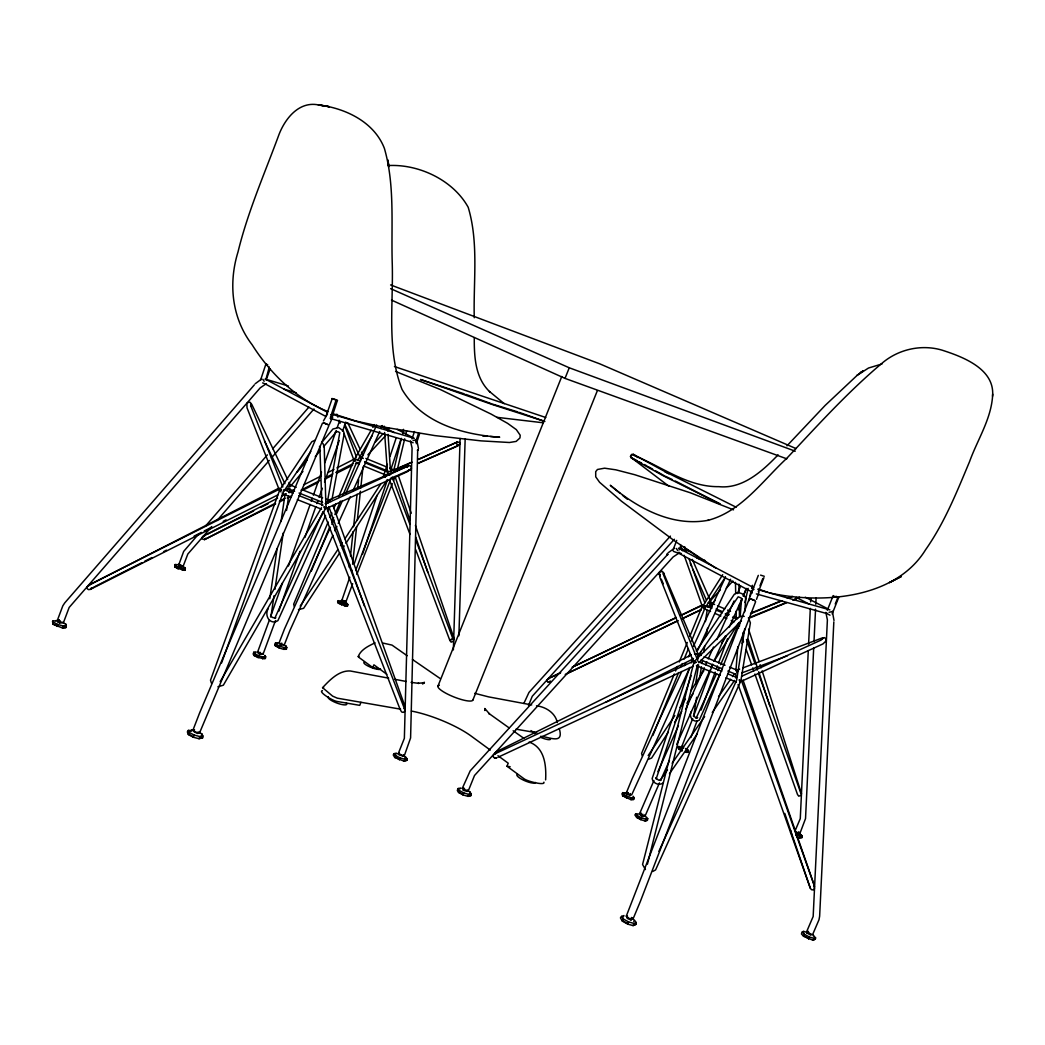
<?xml version="1.0" encoding="UTF-8"?>
<svg xmlns="http://www.w3.org/2000/svg" width="1045" height="1045" viewBox="0 0 1045 1045"><rect width="100%" height="100%" fill="white"/><g stroke="black" fill="none" stroke-linecap="round" stroke-linejoin="round"><path stroke-width="1.5" d="M394.762 757.494L395.532 755.548L394.187 753.654L393.26 754.96L394.762 757.494L404.049 761.165L406.936 760.29L407.158 758.709L403.435 755.561M697.89 659.108L697.903 654.941M801.528 793.9L762.132 670.864M545.621 779.883C546.365 765.802 544.85 747.619 529.123 742.054M474.26 317.745C473.28 281.118 478.858 242.793 468.199 207.302C453.086 179.936 418.431 163.699 387.76 165.593M418.248 450.317L417.373 450.225L418.353 450.068L417.7 449.846L410.594 737.94L404.337 755.653L403.096 755.796L398.367 753.327L404.363 738.319L412.083 448.161L410.424 440.833M702.449 606.766L722.683 574.698M355.13 461.472L354.425 459.421L371.197 430.161M453.36 649.925L460.113 438.482M458.886 635.778L465.156 439.109M710.848 605.055L709.947 602.9L708.575 602.769M622.363 921.128L623.277 918.934L621.527 916.4L620.443 917.876L622.363 921.128L627.653 924.107L633.113 925.622L635.922 924.355L636.209 922.552L634.224 919.861L633.753 921.507M453.843 639.88L453.713 637.411L415.414 525.517M636.653 817.464L637.398 815.662L635.778 813.755L634.903 814.956L636.653 817.464L640.82 819.659L645.105 820.965L647.025 820.521L647.769 818.731L646.28 816.916L646.163 817.608M758.304 575.377L751.668 592.437L752.217 593.024M450.552 639.788L450.513 640.807L450.656 639.553M813.689 648.122L805.525 818.601L799.921 833.44L795.323 831.781M814.003 641.63L815.557 609.157M815.792 604.284L816.106 597.779M808.281 650.617L800.274 818.627L794.945 831.154M808.595 644.125L810.319 608.399M810.633 601.894L810.789 598.654M992.685 394.109C991.796 418.274 977.558 439.383 969.564 461.616C956.854 491.895 944.602 522.722 925.583 549.748C895.016 599.556 820.691 604.271 769.329 592.855M992.554 396.264C995.167 368.95 962.85 356.815 941.858 350.088C921.376 344.118 898.595 349.226 882.359 362.942C847.861 391.927 817.595 425.446 786.833 458.246C762.602 480.713 741.375 511.684 707.883 520.358L708.588 520.214C672.079 527.176 637.332 508.014 610.293 485.272L620.077 493.331M63.027 622.742L65.861 624.231L65.117 626.19M185.122 567.748L184.795 570.348L185.122 567.748L181.856 566.011M735.915 670.799L737.796 646.894M739.416 626.177L739.677 622.99M740.173 616.615L741.545 599.098L741.323 598.08L738.188 596.799L698.452 655.346M742.172 643.668L743.073 632.499M744.745 611.73L745.764 598.955C745.059 593.651 738.488 591.026 734.321 594.278L696.297 651.1M803.54 936.268L804.376 934.295L802.286 931.957L801.45 933.93L803.54 936.268L813.115 940.317L815.662 938.41L813.31 935.053L813.167 935.797M283.744 644.909L286.121 646.163L285.808 647.482M199.464 732.61L201.803 733.838L201.411 735.484M345.124 602.508L347.253 603.605L346.979 604.728M264.738 656.064L264.803 655.372L265.717 656.874L265.025 658.65L258.076 657.566L254.157 655.594L253.151 654L253.83 652.224L256.156 651.989L255.764 652.563M349.278 567.357L349.631 564.104M350.493 555.992L353.079 531.631M353.602 526.771L357.063 494.298M357.756 487.806L358.618 479.681M352.622 564.248L356.606 526.928M357.299 520.436L360.407 491.228M360.76 487.989L363.007 466.893M326.432 508.406L407.668 471.543L411.443 468.291L411.051 466.671L409.993 465.691L408.242 465.913L328.169 500.294L328.234 502.893M250.761 405.369L250.669 406.1L250.918 403.736L251.009 406.518L282.829 486.97M467.794 790.791L470.041 792.032L469.649 793.534M685.546 748.533L687.728 749.761L687.414 750.898M342.682 600.157L341.689 601.476L342.917 602.338L344.798 602.756L345.007 601.123M405.63 756.684L405.251 758.147M815.622 937.522L813.964 938.345L813.115 940.317M268.369 608.412C263.836 615.414 270.054 625.55 277.905 620.652L325.583 515.603M269.78 598.759L277.069 548.86M281.066 521.507L285.063 494.141M274.012 595.741L270.942 616.654L270.681 615.714L272.353 617.412L274.874 618.013M274.953 589.315L283.221 533.015M286.526 510.496L288.655 496.022M289.125 492.809L289.844 487.976M800.992 835.295L798.667 833.296M407.158 758.709L404.833 759.232L404.049 761.165M647.769 818.731L645.849 819.175L645.105 820.965M636.209 922.552L634.028 923.44L633.113 925.622M691.294 711.423C688.812 715.812 691.829 721.625 696.989 721.128L699.275 720.175L719.796 674.325M695.578 684.148L698.596 664.894M700.111 655.267L700.607 652.067M705.401 621.579L707.165 610.345M696.636 697.25L693.619 716.491L693.436 715.734L695.826 717.758L697.668 717.641L696.127 718.176L716.622 673.594M699.667 677.996L701.43 666.775M701.94 663.562L702.449 660.362M703.703 652.341L704.709 645.914M706.224 636.3L707.491 628.28M710.522 609.026L711.018 605.826M736.686 680.034L744.68 628.972M265.717 656.874L263.222 657.083L262.53 658.872M663.183 574.45L663.457 572.738L662.334 571.341L659.434 572.229L659.839 577.258L693.397 661.733M199.046 738.724L202.652 737.796L202.887 736.02L199.882 736.568L199.046 738.724L193.273 737.221L188.413 734.596L187.342 731.853L188.361 730.377L194.37 730.625M468.003 796.368L470.942 795.572L471.19 793.952L468.8 794.396L468.003 796.368L462.948 794.879L458.585 792.502L457.318 790.464L458.115 788.505L460.727 788.1L460.283 788.714M344.915 600.901L344.798 602.756M62.504 627.967L65.6 627.771L66.331 625.798L63.249 625.994L62.504 627.967L52.995 624.309L52.524 621.266L56.495 620.534L56.09 621.161M184.795 570.348L178.146 568.506L178.682 567.291L185.409 568.78M345.124 606.009L347.28 606.087L347.854 604.624L345.699 604.546L345.124 606.009L338.371 603.226L337.574 601.659L338.266 600.666L342.799 601.541M799.49 837.881L802.024 837.541L802.246 836.196L800.17 836.261L799.49 837.881L796.826 836.914M327.608 500.738L339.782 432.63L337.783 431.598L335.288 432.147L336.699 431.402L323.506 446.751M283.626 649.324L286.121 649.272L286.787 647.56L284.292 647.613L283.626 649.324L279.106 647.9L275.41 645.914L274.887 644.608L275.553 642.897L278.244 642.897L277.879 643.446M332.036 499.17L344.236 433.479L343.348 431.01L338.698 427.588L332.963 428.999L321.651 442.61M57.122 626.451L57.867 624.479L63.249 625.994M182.914 568.65L182.3 570.23M630.958 799.66L633.348 799.621L634.067 797.884L631.676 797.923L630.958 799.66L622.689 795.82L621.932 793.808L622.768 792.646L628.215 793.704M627.692 917.405L626.83 917.601L627.353 918.437L630.932 919.927L631.454 917.458M485.18 709.333L484.919 710.522L484.841 708.497L489.504 713.944L488.825 713.395L509.163 727.921M799.085 832.094L798.693 833.845L795.637 832.734M344.066 602.691L344.432 601.084M744.915 602.534L748.155 588.361M748.729 601.071L750.911 591.601M751.642 588.453L752.374 585.291M798.106 833.91L798.537 832.094M393.782 470.263L401.267 438.796M402.769 432.499L403.514 429.351M397.505 468.787L404.702 438.809M405.839 434.067L406.609 430.919M279.106 647.9L279.773 646.189L284.292 647.613M627.758 793.795L626.882 793.743L629.795 795.48L630.266 793.56M647.43 864.176L697.524 664.646M341.467 604.807L342.042 603.344L345.699 604.546M193.273 737.221L194.109 735.053L199.882 736.568M626.451 798.053L627.17 796.316L631.676 797.923M258.076 657.566L258.768 655.79L263.222 657.083M260.479 380.367L265.926 363.973M265.874 379.492L269.31 366.991M266.318 379.609L270.132 368.859M326.184 415.74L332.219 398.55M330.416 417.373L336.085 400.091L337.496 400.392M331.735 417.66L337.404 400.405M412.017 438.913L414.473 431.507M415.596 442.087L418.522 433.296M416.328 443.668L419.685 433.557M62.034 622.859L59.591 622.977L60.31 620.834M349.788 577.232L341.65 600.966L345.764 602.273L352.661 583.698M354.425 563.32L377.088 495.265M383.28 476.703L387.395 464.32M389.968 456.587L396.159 438.025M362.484 554.32L387.316 480.099M390.934 469.283L401.28 438.364M402.821 433.714L403.866 430.631M689.7 667.507L652.145 778.59C652.825 783.306 659.186 785.971 662.961 783.071M691.268 662.883L692.835 658.259M691.163 675.619L656.129 778.943L655.685 777.885L658.52 780.132L660.936 780.053L660.061 780.563L667.481 769.904M804.376 934.295L809.379 936.999L808.53 938.972M182.091 566.442L180.119 566.325L180.72 564.64M269.44 619.933L257.658 651.923L261.955 654.183L263.105 654.066L275.475 620.547M270.524 616.85L282.464 582.979M288.433 566.037L310.13 504.448M311.214 501.365L312.298 498.282M313.382 495.212L321.52 472.105M324.786 462.87L336.176 430.54M337.261 427.457L339.429 421.305M405.003 710.731L403.566 712.35L401.998 712.207L400.509 710.378M278.741 611.312L300.006 551.303M304.905 537.457L315.799 506.681M316.896 503.612L317.98 500.529M319.078 497.459L322.343 488.224M324.525 482.072L339.246 440.533M342.512 431.298L345.777 422.062M756.502 599.36L758.905 592.646L758.579 591.222M221.579 662.961L283.639 491.019M750.01 596.708L752.426 590.007L754.007 589.354M692.665 718.66L681.862 746.378L683.678 747.737M693.775 715.616L712.298 665.482M691.516 735.863L697.146 720.671M701.091 710.038L715.185 672.053M716.308 669.009L717.432 665.978M718.555 662.935L727.581 638.626M738.279 609.757L742.224 599.125M743.361 596.081L746.169 588.479M462.948 794.879L463.745 792.907L468.8 794.396M52.995 624.309L53.164 620.665M266.41 383.606L260.231 387.839L69.153 607.458L63.418 622.702L57.828 621.148L57.37 620.338L62.818 605.826L64.738 602.9L254.314 384.913M393.86 470.929L394.135 470.211M623.277 918.934L628.554 921.912L627.653 924.107M178.081 568.872L174.868 566.769L175.142 564.535L177.833 564.705M211.756 526.602L187.826 554.033L183.149 566.246L178.76 564.849L183.685 551.407L198.25 534.426M672.771 550.689L676.703 540.383M679.198 549.879L680.883 545.464M637.398 815.662L641.565 817.856L640.82 819.659M355.64 570.518L390.347 480.06M392.319 483.652L356.828 574.476M393.482 480.635L394.644 477.617M755.653 601.646L640.324 901.521L633.035 918.986L629.521 918.686L626.282 916.151L749.16 598.994M188.413 734.596L189.249 732.44L188.361 730.377M190.843 731.369L191.627 729.88M328.861 425.681L199.686 732.61L195.663 732.153L193.011 730.011L199.699 712.716L322.474 423.147M254.157 655.594L254.849 653.817L253.83 652.224M275.41 645.914L275.553 642.897M643.994 816.419L641.983 816.132L642.753 814.173M330.468 527.268L284.501 628.959L279.172 642.662L281.105 644.164L284.331 644.804L289.674 631.102L332.885 535.288M395.532 755.548L400.104 757.925L399.334 759.859M760.015 585.67L762.798 578.512M758.383 591.862L763.934 577.65M338.371 603.226L338.266 600.666M358.265 656.469C360.825 649.598 368.702 645.836 375.077 642.858M380.563 669.087L372.817 667.598L373.914 664.829L386.794 674.26M360.943 702.305L359.741 705.349L337.039 701.456C332.819 700.947 317.628 691.62 322.422 690.588M827.327 610.28L833.165 595.572M835.242 604.023L837.959 597.178L836.118 596.303M832.16 613.938L838.586 597.753L837.959 597.178M437.959 686.095L561.792 376.461M786.794 458.82L565.018 378.394L569.264 367.788L390.66 288.668M472.889 700.032L597.322 390.739M458.585 792.502L459.382 790.529L458.115 788.505M678.976 552.191L679.511 552.753L673.124 556.972L474.508 775.508L468.343 790.751L463.105 789.236L462.334 788.257L470.198 770.844L667.846 554.242L667.18 553.941L667.755 554.751L667.076 554.203M523.858 703.442L528.966 692.443L670.407 536.085M528.483 705.571L532.258 696.27L674.43 539.259M543.909 782.169C545.699 785.801 527.895 781.634 524.107 778.825L506.982 766.233L508.21 763.19L497.956 755.692M540.474 736.372C548.599 736.555 564.47 745.412 559.206 728.483M652.89 735.445L678.61 672.549M681.066 666.566L682.281 663.575M684.122 659.082L688.407 648.592M691.476 641.107L705.558 606.662M674.312 673.96L641.591 753.419L642.231 755.822M675.54 670.968L677.395 666.462M679.25 661.968L687.283 642.479M689.752 636.483L702.096 606.505L705.205 605.943M622.689 795.82L623.408 794.095L622.768 792.646M624.701 793.86L625.354 792.672M689.648 667.912L631.637 794.958L628.476 794.239L626.451 792.554L632.173 778.708L681.758 671.53M632.93 797.675L633.283 796.342L634.067 797.884M311.266 571.236L329.293 527.947M331.774 521.977L333.642 517.497M334.883 514.519L340.474 501.077M342.956 495.108L356.632 462.269M659.473 782.862L645.183 815.818L642.335 815.413L639.671 813.532L653.922 780.563M678.871 749.174L679.485 747.684L678.714 746.483L677.983 747.475L678.871 749.174L682.032 750.924M690.863 737.496L691.254 736.568M685.964 751.982L686.317 750.793L688.407 750.885C688.903 753.889 682.816 751.303 688.211 752.113M258.807 653.047L258.076 653.164L259.683 654.314L260.479 652.407M623.081 917.04L623.943 915.564L621.527 916.4M328.143 521.977L293.671 604.206L294.311 606.505M330.024 517.484L331.905 513.004M333.786 508.523L335.654 504.03M338.789 496.558L353.837 460.675L355.64 459.891M279.746 644.229L281 644.87L281.745 643.106M833.832 621.906L819.633 916.269L818.98 919.77L812.749 934.295L811.808 934.57L806.622 931.735L813.167 916.478L827.392 619.881L825.837 612.396M795.898 835.477L796.185 834.811L800.17 836.261M657.906 771.667L678.427 725.661M685.716 709.333L704.252 667.768M705.571 664.803L706.903 661.838M708.223 658.872L713.526 646.999M716.831 639.579L734.047 600.979M737.365 593.56L740.67 586.14M660.806 779.897L669.453 760.616M676.755 744.301L709.999 670.132M711.331 667.167L712.664 664.202M713.983 661.237L725.282 636.013M729.279 627.118L741.911 598.929M743.243 595.963L746.561 588.544M717.941 670.629L719.26 667.677M720.58 664.724L738.423 624.819M721.128 671.36L722.448 668.408M331.814 524.303L333.825 519.861M336.503 513.931L342.525 500.581M345.882 493.175L376.696 424.988M334.896 530.847L336.908 526.393M338.24 523.427L350.284 496.741M352.962 490.81L379.714 431.494M381.046 428.528L382.392 425.563M323.088 511.632L274.835 618.183L275.867 617.752M327.608 511.162L329.619 506.734M323.441 420.952L327.516 413.807M329.319 424.597L332.702 417.138L332.01 415.583M658.899 851.309L736.451 680.635M697.825 650.186L730.573 579.283M684.488 665.626L685.86 662.674M688.59 656.782L689.948 653.83M693.371 646.45L725.465 577.088M682.372 750.049L679.485 747.684M493.462 754.817L493.331 757.024L494.598 758.017L496.362 757.782L494.598 758.017M697.877 655.476L698.36 654.588L663.457 572.738L663.967 576.004L697.746 660.531M372.791 427.379L374.384 424.597M220.155 681.68L321.468 507.687M357.86 460.166L372.334 435.308M388.675 678.166L350.271 670.981C338.88 670.315 329.645 680.177 322.578 687.675L332.637 696.14L337.261 698.164L400.679 709.189M59.591 622.977L58.063 621.736L59.16 619.907M466.736 790.791L467.246 791.444L463.314 790.307L464.516 788.4M58.141 622.245L59.343 620.351M675.253 481.013L720.096 503.964L663.379 475.828L635.987 460.584L631.089 457.736L630.488 456.456L631.716 454.51C660.048 465.26 686.656 487.14 718.829 486.656C742.525 489.151 762.223 471.36 778.081 454.862M275.018 503.403L204.768 539.364L205.499 538.358L204.585 539.612L202.116 538.959L202.012 537.705L203.814 535.745L277.604 498.151M341.989 601.842L342.878 600.444L343.596 600.81M801.345 795.193L798.746 796.185L797.492 794.474L754.882 674.038M668.395 732.009L651.636 758.017L649.01 759.114M674.561 722.435L681.627 711.475M686.918 703.272L693.083 693.684M714.257 660.832L738.946 622.506M674.796 715.564L648.187 755.548M680.086 707.387L685.389 699.196M690.68 691.019L703.925 670.577M721.586 643.315L726.001 636.496M339.795 552.753L303.638 608.321L298.478 609.562M342.447 548.69L344.21 545.973M345.973 543.269L387.434 479.55M337.796 549.644L300.215 606.061M340.474 545.555L342.264 542.825M344.941 538.737L380.641 484.162M385.109 477.343L387.786 473.254M683.469 748.403L682.516 747.841L683.443 746.443M725.426 577.18L705.323 607.445L703.403 607.354M627.039 794.213L628.123 792.567M283.365 491.947L310.77 451.492M672.131 763.242L704.63 716.583M718.555 696.597L730.625 679.263M732.48 676.598L734.335 673.934M669.466 773.731L697.368 733.76M712.259 712.429L734.583 680.439M407.263 467.311L408.242 465.913L325.648 503.938M91.307 587.982L90.288 589.393L88.485 589.628L87.153 588.635L86.996 587.068L89.321 584.782L279.864 488.942L279.982 491.346M456.626 443.08L457.423 441.97L459.695 442.61M459.996 443.916L457.619 445.993L417.922 463.51M395.911 753.732L398.798 753.785M205.395 538.515L204.585 539.612L275.632 503.847M202.012 537.705L203.03 536.346M641.983 816.132L640.102 814.8L641.343 813.167M550.127 681.157L547.893 682.385L546.809 680.256L548.716 678.375L560.433 672.771M630.488 456.456L631.716 454.51L633.257 454.301L668.904 473.698L664.816 471.491L736.124 507.204M821.997 639.462L823.042 638.155L820.952 640.128L741.937 676.141M422.964 683.678L424.414 682.267L422.48 683.744L424.257 682.698L417.974 683.312L418.862 683.378L411.077 682.359M296.976 472.314L307.256 459.944M290.614 486.199L302.945 471.413M315.276 456.613L320.423 450.447M803.292 931.735L807.341 932.153M453.687 641.134L451.153 642.153L449.886 640.533L415.714 549.657M205.695 525.857L267.402 454.849M272.719 448.736L308.902 407.119M217.086 520.475L269.27 460.427M271.4 457.984L313.996 408.974M710.718 600.418L720.371 589.837M711.945 603.853L715.263 600.248M726.288 588.217L732.911 580.994M375.442 441.97L383.11 433.649M367.84 454.875L385.344 435.935M810.606 934.06L810.815 935.144L806.923 933.028L808.49 931.356M786.976 445.823L825.132 405.447L857.318 375.194M698.648 662.804L741.467 620.861M255.15 383.789L261.394 379.165M175.142 564.535L174.894 567.2M325.178 503.638L328.248 500.842M494.376 753.576L496.976 751.446L691.307 654.915M668.068 552.831L674.521 548.22M791.418 831.232L790.608 832.303L791.731 834.289M288.368 487.14L290.458 485.389L289.047 482.45M860.884 372.399L857.057 375.403L868.513 368.023L882.045 363.947M390.66 474.234L389.785 474.913L389.315 473.842M286.239 490.353L288.642 488.603M550.375 681.471L549.304 682.254L550.728 681.497M93.789 587.133L90.288 589.393L277.774 494.951M709.855 604.755L711.606 603.409L692.312 559.402M204.337 535.876L205.695 535.066M393.821 471.008L394.644 470.524M739.573 681.98L741.375 680.295L814.251 885.546L814.395 888.864L813.167 889.922L811.482 889.7L810.332 888.25L738.097 684.553M652.772 871.465L655.581 869.91L740.291 682.137L739.22 679.812M802.286 931.957L803.801 931.134M324.446 508.915L326.458 507.347L404.65 709.176L404.128 708.392M354.399 460.453L355.339 459.957M630.932 919.927L631.598 919.587M281.941 495.944L286.278 493.736M289.178 492.26L293.514 490.04M303.638 484.88L320.998 476.037M328.234 472.353L334.021 469.401M336.921 467.925L354.281 459.082L354.294 460.936M279.106 488.041L88.015 585.67L89.583 585.383M95.239 586.402L141.767 562.732M144.68 561.256L151.943 557.56M163.569 551.642L166.482 550.166M194.109 536.124L201.371 532.428M204.284 530.951L211.547 527.255M223.186 521.337L226.086 519.861M279.368 501.195L285.154 498.256M301.064 490.144L319.874 480.569M325.661 477.63L332.898 473.947M335.798 472.471L353.158 463.627M207.145 534.348L253.582 511.031M260.832 507.387L268.095 503.742M279.995 501.652L284.344 499.471M287.244 498.008L291.594 495.826M303.207 490L317.719 482.712M324.969 479.08L332.232 475.436M336.581 473.254L352.544 465.234M355.444 463.784L358.344 462.321M605.826 702.266L693.488 658.729M281.027 491.986L280.073 490.706L281.288 490.118M702.671 606.283L705.897 605.852M572.151 667.167L676.18 617.477M680.569 615.374L702.553 604.872L702.58 606.792M566.508 673.777L677.918 620.639M682.32 618.535L701.378 609.457M550.401 677.63L560.642 672.758M573.796 666.488L676.154 617.778M682.006 614.996L701.012 605.943M565.227 674.456L677.865 620.887M682.254 618.797L701.26 609.744M498.204 757.155L693.397 666.174M315.002 440.245L311.828 441.721L280.073 489.373L280.073 490.706M739.795 682.032L822.977 643.903L826.281 640.716L825.929 639.109L824.662 637.633L821.893 638.064L742.695 667.977M813.519 939.951L815.348 939.141M395.598 469.571L411.808 462.439M419.176 459.199L457.423 441.97L417.869 459.5M548.011 679.002L548.873 678.989M418.104 463.183L459.186 445.026L456.796 444.321M389.589 471.791L411.913 462.086M707.374 607.145L710.051 605.982M390.334 478.427L396.329 475.867M399.334 474.587L410.463 469.688L408.909 469.963M749.226 618.17L786.807 602.651M792.815 600.17L798.837 597.675M750.493 613.755L782.104 600.744M788.126 598.276L792.646 596.408M695.826 662.23L694.494 662.778L694.376 661.367L737.796 617.699L741.088 616.25L744.223 616.393M748.324 617.922L785.984 602.678M795.01 599.02L799.529 597.191M751.12 612.958L781.307 600.77M787.342 598.328L791.862 596.499M626.282 916.151L627.392 915.72M739.651 669.127L736.607 670.276L736.895 673.032M741.832 672.928L787.434 655.751M838.586 597.753L833.779 596.146M694.494 653.804L696.584 654.157M633.531 925.23L635.922 924.355M203.239 536.464L204.075 536.398M402.9 756.201L398.694 754.568L399.517 754.464M398.367 753.327L399.255 753.04M322.578 687.675L323.623 687.545M806.923 933.028L808.948 933.198M331.278 419.058L330.547 418.601M635.778 813.755L640.494 814.186M394.187 753.654L396.355 753.118M463.758 789.497L463.314 790.307M829.09 612.305L831.572 611.717M413.089 440.494L415.623 439.945M645.444 820.638L647.534 820.207M404.415 760.799L406.936 760.29M193.011 730.011L194.527 729.763M468.356 795.99L470.942 795.572M639.671 813.532L640.546 813.389M199.412 738.319L202.652 737.796M281.693 490.04L279.368 490.98L210.502 680.177L211.417 683.169M696.31 662.19L693.736 663.026L642.57 864.489L645.431 869.571M495.408 757.912L496.963 757.73M58.063 621.736L59.056 621.644M262.844 658.52L265.521 658.324M462.334 788.257L463.693 788.152M217.896 686.826L223.356 685.193L325.269 509.111L324.002 506.76M629.795 795.48L630.2 794.931M62.818 627.575L66.135 627.418M257.658 651.923L258.755 651.871M799.791 837.581L802.024 837.541M626.451 792.554L627.64 792.541M283.9 648.984L286.591 648.971M631.258 799.32L633.832 799.334M57.37 620.338L59.042 620.351M495.722 753.719L494.755 753.928L694.115 660.897L694.468 663.457M678.714 746.483L683.195 747.462M345.359 605.721L347.685 605.826M182.548 569.917L185.226 570.074M341.362 600.457L342.303 600.522M482.672 435.909L487.31 436.261M490.405 436.497L499.693 437.215C462.948 434.681 421.945 423.212 402.025 389.419C386.546 349.748 393.429 305.349 392.254 263.654C391.013 225.406 395.115 185.566 384.403 148.416C374.188 121.821 345.216 108.144 318.425 104.918C299.001 100.999 285.246 118.477 279.028 134.439C264.712 173.352 247.822 211.586 237.999 251.989C228.254 283.522 231.742 318.189 252.172 344.824C270.381 373.692 296.166 398.733 328.104 411.704M764.287 576.278L760.577 575.129M681.862 746.378L682.79 746.457M543.191 422.781L496.976 417.334M178.447 564.3L179.792 564.444M451.492 638.939L453.216 639.605L415.636 539.573M417.412 439.658L417.02 439.566M506.982 766.233L510.169 766.73M380.68 426.556L434.772 435.582L480.922 440.859L509.451 442.505L516.165 441.408L519.966 437.933L520.201 435.216L516.321 429.626L507.596 423.343L491.189 414.134L440.402 389.563L395.572 371.445M516.008 729.162L536.79 732.767M395.075 679.368L406.283 681.471M531.709 704.931L488.511 696.858L474.704 693.305M536.503 705.832C545.725 706.838 555.391 712.964 557.312 722.565M328.169 500.294L329.201 500.49M827.131 613.258L826.151 613.219L830.004 615.191M382.666 643.002L391.993 645.092L407.158 655.724M677.473 552.831L673.672 551.473M389.302 428.476L355.561 420.952L333.499 413.885M265.286 379.335L266.619 379.662M356.659 459.735L357.573 459.957M259.683 654.314L261.694 654.183M400.104 757.925L404.833 759.232M756.345 593.913L826.621 613.519M628.554 921.912L634.028 923.44M758.121 589.667L829.9 609.888M329.697 501.195L331.043 501.574M708.327 602.469L709.62 603.71M330.233 418.444L411.155 441.97M678.323 552.674L681.444 553.576M697.041 558.095L704.839 560.355M333.42 414.682L414.303 438.312M679.995 548.612L690.902 551.799M809.379 936.999L813.964 938.345M283.796 389.093L296.166 392.776M263.98 383.345L262.608 382.914M336.085 400.091L331.84 398.524M288.42 386.023L265.247 379.061L327.477 412.266M641.565 817.856L645.849 819.175M492.482 404.101L517.876 411.939M394.448 366.56L545.803 417.517M333.943 399.033L336.085 399.752M281 644.87L282.973 644.856M464.267 393.847L420.495 379.492L492.6 404.624L544.876 421.462L519.326 412.435M767.918 592.371L758.082 588.975M267.729 364.77L265.809 363.973M413.128 442.766L411.9 442.309M465.756 394.396L491.006 403.553M569.264 367.788L795.245 451.192M390.595 284.932L599.778 363.843L796.107 448.605M288.786 484.436L296.153 487.349M302.044 489.674L322.657 497.825M325.609 498.987L330.024 500.738M287.257 488.381L294.625 491.294M299.04 493.044L322.605 502.345M283.835 489.635L292.887 493.214M298.922 495.604L323.075 505.14M282.268 493.684L291.333 497.263M297.368 499.641L321.507 509.176M733.538 509.842L690.314 492.77L634.746 474.717L615.818 469.819L604.585 468.186L597.453 469.479L595.702 471.648L595.728 476.834L599.608 482.32L621.527 501.247L675.88 541.885L715.707 567.997M365.841 458.428L386.676 466.945M389.654 468.16L394.122 469.976M364.6 461.603L388.413 471.334M356.227 459.173L360.577 460.949M364.927 462.739L388.152 472.222M356.41 463.013L359.31 464.202M363.673 465.979L386.885 475.475M696.688 653.608L701.169 655.437M704.147 656.665L725.06 665.247M729.541 667.089L738.501 670.759M701.012 660.035L721.912 668.604M727.882 671.06L735.353 674.116M698.099 661.642L721.755 671.347M727.66 673.777L736.529 677.421M696.414 665.717L720.057 675.423M725.961 677.852L736.307 682.098M710.273 602.599L714.61 604.48M717.51 605.734L724.76 608.882M727.647 610.136L730.546 611.39M708.941 605.813L711.841 607.067M716.178 608.948L721.977 611.469M726.314 613.35L729.214 614.604M733.551 616.485L737.901 618.379M706.015 605.656L711.919 608.216M716.347 610.136L722.252 612.71M725.191 613.99L728.143 615.27M732.571 617.19L736.999 619.11M703.181 608.294L710.561 611.495M714.989 613.415L720.88 615.988M723.832 617.268L726.784 618.549M731.213 620.469L734.165 621.749M391.457 300.085L565.018 378.394M665.325 476.246L672.418 479.655M637.568 460.949L631.089 457.514L668.852 486.186M254.849 653.817L258.768 655.79M180.119 566.325L178.969 565.436M338.946 601.763L342.042 603.344M254.144 655.124L258.193 657.187M805.277 597.191L828.45 609.144M796.355 597.453L809.379 604.206M338.358 602.821L341.558 604.48M397.191 429.391L412.879 437.568M53.726 622.337L57.867 624.479M381.386 425.903L394.2 432.617M175.495 565.619L178.682 567.291M394.762 756.985L399.49 759.48M678.44 548.155L753.719 587.734M361.674 457.057L363.281 458.481M638.913 461.668L641.617 463.092M644.321 464.529L647.025 465.952M678.192 552.975L751.956 591.979M387.656 474.665L388.518 475.135M52.942 623.774L57.201 626.033M174.868 566.769L178.146 568.506M636.679 816.994L641.003 819.293M265.103 383.868L325.857 416.472M189.249 732.44L194.109 735.053M276.076 644.203L279.773 646.189M344.027 601.058L345.764 602.273M459.382 790.529L463.745 792.907M188.387 734.034L193.403 736.777M275.397 645.444L279.198 647.534M803.579 935.758L808.765 938.593M458.585 791.979L463.092 794.474M678.871 748.756L682.137 750.597M648.436 466.762L652.655 469.166M655.463 470.759L663.915 475.566M622.389 920.554L627.862 923.689M633.257 454.301L638.09 457.553M623.408 794.095L627.17 796.316M440.063 678.453L412.461 659.486M622.689 795.349L626.569 797.675M504.265 403.683L489.413 391.444L489.896 391.94C475.07 377.885 474.182 356.659 474.273 337.6M697.472 654L698.36 654.588M683.613 547.227L697.995 556.92M530.991 730.586L534.935 733.342M513.147 730.755L523.793 738.293M490.275 750.062L471.047 735.98A47.469 11.495 21.8 0 0 411.377 711.057M372.817 667.598L358.788 657.292A3.605 0.797 21.1 0 1 359.036 656.351M627.418 499.275L622.52 495.343M644.425 814.995L645.183 815.818M800.614 793.064L800.992 793.638L758.37 673.15M403.461 754.673L404.337 755.653M799.242 832.682L799.921 833.44M389.053 473.542L389.837 474.548M801.097 834.655L802.246 836.196M262.608 653.386L263.105 654.066M660.113 575.233L659.16 573.94L660.022 576.226M813.676 885.794L814.512 886.565M632.147 917.719L633.035 918.986M676.285 548.429L677.748 550.61M197.871 732.558L198.328 733.263L197.374 733.472L193.625 731.435M361.544 457.266L362.197 458.285M262.791 379.204L264.137 381.307M687.728 749.761L688.407 750.885M470.041 792.032L471.19 793.952M347.253 603.605L347.854 604.624M319.47 446.372L320.018 447.391M467.925 789.915L468.343 790.751M201.803 733.838L202.887 736.02M287.636 479.498L251.819 404.467L250.147 402.273L248.214 402.443L246.868 403.331L247.025 407.824L279.812 491.254M264.568 441.081L284.919 483.665M286.121 646.163L286.787 647.56M285.455 647.874L286.121 649.272M347.763 422.729L360.081 449.167M361.452 452.106L362.824 455.045M345.203 425.197L360.891 458.938M324.316 507.112L324.89 508.406M199.229 731.591L199.686 732.61M690.288 563.294L691.568 566.22M692.848 569.159L706.302 599.921M661.315 579.23L663.248 583.737M322.879 443.367L324.211 446.633L325.949 507.504M323.401 511.632L400 709.111M392.228 477.173L409.927 524.355M389.432 479.668L410.006 534.439M344.563 425.21L356.436 456.939M336.817 414.147L337.94 417.164M339.063 420.181L340.187 423.199M344.118 433.766L354.216 460.936M739.481 680.151L739.951 681.444L740.905 680.478L750.388 622.846L749.095 619.515M684.697 546.718L686.33 551.264M689.047 558.84L704.813 602.821M332.95 505.375L404.833 705.976L405.199 709.228M328.822 506.59L364.496 606.113M680.373 544.667L682.529 550.728M684.135 555.274L701.913 605.251M746.457 639.488L755.117 663.967M756.201 667.023L757.285 670.08M737.574 625.106L738.658 628.163M742.446 638.861L743.531 641.917M746.234 649.572L751.642 664.855M752.713 667.925L753.798 670.981M743.008 680.073L814.159 884.984M784.782 813.415L810.332 888.25M398.106 474.939L411.221 513.252M395.323 477.421L410.006 520.332M415.779 537.195L427.836 572.438M748.56 629.194L759.127 661.603M760.133 664.698L761.139 667.781M748.155 639.344L757.703 668.656M758.709 671.752L769.747 705.688M65.861 624.231L66.331 625.798M416.707 439.553L418.483 448.671M351.76 570.021L351.917 570.74M832.356 611.181L834.001 620.495M63.314 622.023L63.418 622.702M735.654 673.92L736.163 678.362M384.129 426.125L384.364 429.312M384.586 432.512L387.46 472.431M387.617 427.849L387.839 431.102M388.048 434.354L390.543 471.752M319.901 448.135L321.938 505.61M735.445 582.352L735.706 593.599M736.111 611.273L736.307 619.319M738.906 584.142L739.05 592.202M739.272 605.107L739.468 616.393M550.375 738.593A9.052 2.012 22.5 0 1 541.401 737.639M534.504 733.694A9.052 2.012 22.5 0 1 534.23 731.931M472.928 699.575A18.797 4.128 21.8 0 1 452.145 696.218A18.797 4.128 21.8 0 1 439.318 685.272M379.884 669.44A9.026 1.999 21.2 0 1 369.63 666.814A9.026 1.999 21.2 0 1 363.947 662.308M346.404 702.958A10.032 2.469 20.9 0 1 338.031 703.455A10.032 2.469 20.9 0 1 328.274 696.806M535.484 782.457A10.058 2.495 22.6 0 1 524.094 780.432A10.058 2.495 22.6 0 1 517.432 774.293M863.105 370.91L860.518 372.647L863.105 370.91M901.273 576.513L889.582 582.548L901.273 576.513M332.65 414.878L331.33 414.578L332.65 414.878M329.175 106.668L318.425 104.918L329.175 106.668M325.713 423.565L323.454 422.885L327.96 424.675L325.713 423.565M752.936 599.66L750.506 598.889L755.091 600.757L752.936 599.66M388.022 160.708L387.917 159.976L388.871 166.782L388.022 160.708"/></g></svg>
